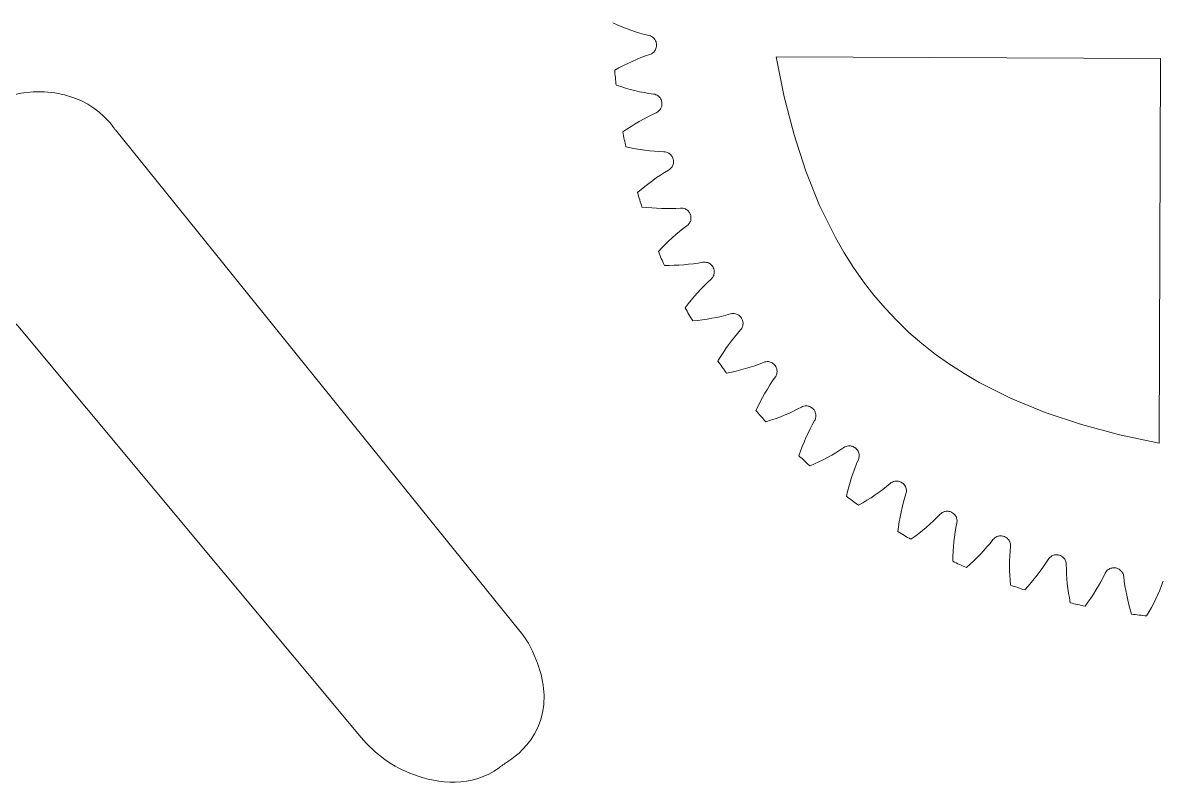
# Model space of a CAD drawing. Extents: x -181 to 448, y -465 to -8.
# Drawn here: x 133.4 to 323.8, y -464.6 to -336.9 of the extents above; entities that cross this region are included whole.
import ezdxf

# ---------------------------------------------------------------- set-up
doc = ezdxf.new("R2010")
doc.units = 0
doc.header["$MEASUREMENT"] = 0
doc.layers.add('Layer 1', color=7, linetype='Continuous')

# ---------------------------------------------------------------- blocks, each defined once
blk = doc.blocks.new('block 1122')
at = {"layer": 'Layer 1', "color": 7, "lineweight": 9, "true_color": 0xffffff}
blk.add_open_spline([(308.26, -433.69), (309.07, -433.88), (309.89, -434.07), (310.72, -434.24)], degree=3, dxfattribs=at)
blk = doc.blocks.new('block 1123')
at = {"layer": 'Layer 1', "color": 7, "lineweight": 9, "true_color": 0xffffff}
blk.add_open_spline([(318.5, -435.58), (319.33, -435.69), (320.17, -435.78), (321, -435.87)], degree=3, dxfattribs=at)
blk = doc.blocks.new('block 1302')
at = {"layer": 'Layer 1', "color": 7, "lineweight": 9, "true_color": 0xffffff}
blk.add_lwpolyline([(237.97, -339.04), (237.21, -338.84), (236.44, -338.63), (235.68, -338.39), (234.92, -338.13), (234.17, -337.85), (233.41, -337.55), (232.66, -337.23), (231.91, -336.9)], dxfattribs=at)
blk = doc.blocks.new('block 1303')
at = {"layer": 'Layer 1', "color": 7, "lineweight": 9, "true_color": 0xffffff}
blk.add_open_spline([(239.21, -340.54), (239.2, -340.33), (239.15, -340.12), (239.06, -339.93), (238.98, -339.74), (238.85, -339.57), (238.7, -339.43), (238.6, -339.33), (238.48, -339.25), (238.36, -339.18), (238.24, -339.12), (238.11, -339.07), (237.97, -339.04)], degree=3, knots=[0, 0, 0, 0, 1, 1, 1, 2, 2, 2, 3, 3, 3, 4, 4, 4, 4], dxfattribs=at)
blk = doc.blocks.new('block 1304')
at = {"layer": 'Layer 1', "color": 7, "lineweight": 9, "true_color": 0xffffff}
blk.add_open_spline([(239.21, -340.54), (239.21, -340.55), (239.21, -340.57), (239.21, -340.59)], degree=3, dxfattribs=at)
blk = doc.blocks.new('block 1305')
at = {"layer": 'Layer 1', "color": 7, "lineweight": 9, "true_color": 0xffffff}
blk.add_open_spline([(238.09, -342.18), (238.29, -342.12), (238.48, -342.02), (238.64, -341.88), (238.8, -341.75), (238.93, -341.58), (239.03, -341.4), (239.09, -341.27), (239.14, -341.14), (239.17, -341), (239.2, -340.87), (239.21, -340.73), (239.21, -340.59)], degree=3, knots=[0, 0, 0, 0, 1, 1, 1, 2, 2, 2, 3, 3, 3, 4, 4, 4, 4], dxfattribs=at)
blk = doc.blocks.new('block 1306')
at = {"layer": 'Layer 1', "color": 7, "lineweight": 9, "true_color": 0xffffff}
blk.add_lwpolyline([(238.09, -342.18), (237.35, -342.43), (236.6, -342.71), (235.86, -343.01), (235.13, -343.33), (234.4, -343.67), (233.67, -344.02), (232.94, -344.4), (232.22, -344.79)], dxfattribs=at)
blk = doc.blocks.new('block 1307')
at = {"layer": 'Layer 1', "color": 7, "lineweight": 9, "true_color": 0xffffff}
blk.add_open_spline([(232.22, -344.79), (232.29, -345.63), (232.37, -346.47), (232.45, -347.3)], degree=3, dxfattribs=at)
blk = doc.blocks.new('block 1308')
at = {"layer": 'Layer 1', "color": 7, "lineweight": 9, "true_color": 0xffffff}
blk.add_lwpolyline([(238.7, -348.79), (237.92, -348.68), (237.14, -348.55), (236.36, -348.39), (235.58, -348.21), (234.8, -348.01), (234.02, -347.79), (233.23, -347.55), (232.45, -347.3)], dxfattribs=at)
blk = doc.blocks.new('block 1309')
at = {"layer": 'Layer 1', "color": 7, "lineweight": 9, "true_color": 0xffffff}
blk.add_open_spline([(240.09, -350.15), (240.06, -349.95), (239.99, -349.75), (239.88, -349.57), (239.78, -349.39), (239.64, -349.23), (239.47, -349.11), (239.36, -349.02), (239.24, -348.95), (239.11, -348.9), (238.98, -348.85), (238.84, -348.81), (238.7, -348.79)], degree=3, knots=[0, 0, 0, 0, 1, 1, 1, 2, 2, 2, 3, 3, 3, 4, 4, 4, 4], dxfattribs=at)
blk = doc.blocks.new('block 1310')
at = {"layer": 'Layer 1', "color": 7, "lineweight": 9, "true_color": 0xffffff}
blk.add_open_spline([(240.09, -350.15), (240.09, -350.17), (240.1, -350.19), (240.1, -350.21)], degree=3, dxfattribs=at)
blk = doc.blocks.new('block 1311')
at = {"layer": 'Layer 1', "color": 7, "lineweight": 9, "true_color": 0xffffff}
blk.add_open_spline([(239.16, -351.91), (239.35, -351.82), (239.52, -351.7), (239.67, -351.55), (239.81, -351.4), (239.93, -351.22), (240, -351.03), (240.05, -350.9), (240.09, -350.76), (240.1, -350.62), (240.12, -350.49), (240.12, -350.35), (240.1, -350.21)], degree=3, knots=[0, 0, 0, 0, 1, 1, 1, 2, 2, 2, 3, 3, 3, 4, 4, 4, 4], dxfattribs=at)
blk = doc.blocks.new('block 1312')
at = {"layer": 'Layer 1', "color": 7, "lineweight": 9, "true_color": 0xffffff}
blk.add_lwpolyline([(239.16, -351.91), (238.44, -352.24), (237.73, -352.59), (237.03, -352.96), (236.33, -353.36), (235.63, -353.77), (234.95, -354.2), (234.27, -354.65), (233.59, -355.12)], dxfattribs=at)
blk = doc.blocks.new('block 1313')
at = {"layer": 'Layer 1', "color": 7, "lineweight": 9, "true_color": 0xffffff}
blk.add_open_spline([(233.59, -355.12), (233.74, -355.94), (233.91, -356.77), (234.08, -357.59)], degree=3, dxfattribs=at)
blk = doc.blocks.new('block 1314')
at = {"layer": 'Layer 1', "color": 7, "lineweight": 9, "true_color": 0xffffff}
blk.add_lwpolyline([(240.45, -358.42), (239.67, -358.39), (238.87, -358.34), (238.08, -358.26), (237.28, -358.16), (236.49, -358.05), (235.69, -357.91), (234.88, -357.76), (234.08, -357.59)], dxfattribs=at)
blk = doc.blocks.new('block 1315')
at = {"layer": 'Layer 1', "color": 7, "lineweight": 9, "true_color": 0xffffff}
blk.add_open_spline([(241.98, -359.63), (241.92, -359.43), (241.83, -359.24), (241.71, -359.07), (241.58, -358.9), (241.43, -358.76), (241.25, -358.65), (241.13, -358.58), (241, -358.52), (240.87, -358.48), (240.73, -358.44), (240.59, -358.42), (240.45, -358.42)], degree=3, knots=[0, 0, 0, 0, 1, 1, 1, 2, 2, 2, 3, 3, 3, 4, 4, 4, 4], dxfattribs=at)
blk = doc.blocks.new('block 1316')
at = {"layer": 'Layer 1', "color": 7, "lineweight": 9, "true_color": 0xffffff}
blk.add_open_spline([(241.98, -359.63), (241.98, -359.65), (241.98, -359.66), (241.99, -359.68)], degree=3, dxfattribs=at)
blk = doc.blocks.new('block 1317')
at = {"layer": 'Layer 1', "color": 7, "lineweight": 9, "true_color": 0xffffff}
blk.add_open_spline([(241.23, -361.47), (241.41, -361.37), (241.57, -361.23), (241.7, -361.06), (241.83, -360.9), (241.92, -360.71), (241.98, -360.51), (242.02, -360.37), (242.04, -360.23), (242.04, -360.09), (242.04, -359.95), (242.02, -359.81), (241.99, -359.68)], degree=3, knots=[0, 0, 0, 0, 1, 1, 1, 2, 2, 2, 3, 3, 3, 4, 4, 4, 4], dxfattribs=at)
blk = doc.blocks.new('block 1318')
at = {"layer": 'Layer 1', "color": 7, "lineweight": 9, "true_color": 0xffffff}
blk.add_lwpolyline([(241.23, -361.47), (240.55, -361.87), (239.88, -362.3), (239.22, -362.74), (238.57, -363.21), (237.92, -363.69), (237.28, -364.19), (236.65, -364.71), (236.03, -365.24)], dxfattribs=at)
blk = doc.blocks.new('block 1319')
at = {"layer": 'Layer 1', "color": 7, "lineweight": 9, "true_color": 0xffffff}
blk.add_open_spline([(236.03, -365.24), (236.27, -366.05), (236.52, -366.85), (236.78, -367.65)], degree=3, dxfattribs=at)
blk = doc.blocks.new('block 1320')
at = {"layer": 'Layer 1', "color": 7, "lineweight": 9, "true_color": 0xffffff}
blk.add_lwpolyline([(243.2, -367.81), (242.41, -367.86), (241.62, -367.89), (240.82, -367.9), (240.02, -367.89), (239.21, -367.85), (238.41, -367.8), (237.59, -367.74), (236.78, -367.65)], dxfattribs=at)
blk = doc.blocks.new('block 1321')
at = {"layer": 'Layer 1', "color": 7, "lineweight": 9, "true_color": 0xffffff}
blk.add_open_spline([(244.84, -368.85), (244.77, -368.66), (244.66, -368.48), (244.52, -368.32), (244.37, -368.17), (244.2, -368.04), (244.02, -367.96), (243.89, -367.9), (243.76, -367.85), (243.62, -367.83), (243.48, -367.8), (243.34, -367.8), (243.2, -367.81)], degree=3, knots=[0, 0, 0, 0, 1, 1, 1, 2, 2, 2, 3, 3, 3, 4, 4, 4, 4], dxfattribs=at)
blk = doc.blocks.new('block 1322')
at = {"layer": 'Layer 1', "color": 7, "lineweight": 9, "true_color": 0xffffff}
blk.add_open_spline([(244.84, -368.85), (244.85, -368.87), (244.85, -368.89), (244.86, -368.9)], degree=3, dxfattribs=at)
blk = doc.blocks.new('block 1323')
at = {"layer": 'Layer 1', "color": 7, "lineweight": 9, "true_color": 0xffffff}
blk.add_open_spline([(244.29, -370.76), (244.46, -370.64), (244.6, -370.49), (244.71, -370.31), (244.83, -370.13), (244.9, -369.93), (244.94, -369.73), (244.96, -369.59), (244.96, -369.45), (244.95, -369.31), (244.94, -369.17), (244.91, -369.03), (244.86, -368.9)], degree=3, knots=[0, 0, 0, 0, 1, 1, 1, 2, 2, 2, 3, 3, 3, 4, 4, 4, 4], dxfattribs=at)
blk = doc.blocks.new('block 1324')
at = {"layer": 'Layer 1', "color": 7, "lineweight": 9, "true_color": 0xffffff}
blk.add_lwpolyline([(244.29, -370.76), (243.66, -371.23), (243.04, -371.72), (242.42, -372.24), (241.82, -372.77), (241.23, -373.32), (240.65, -373.88), (240.08, -374.46), (239.51, -375.06)], dxfattribs=at)
blk = doc.blocks.new('block 1325')
at = {"layer": 'Layer 1', "color": 7, "lineweight": 9, "true_color": 0xffffff}
blk.add_open_spline([(239.51, -375.06), (239.83, -375.83), (240.17, -376.61), (240.51, -377.37)], degree=3, dxfattribs=at)
blk = doc.blocks.new('block 1326')
at = {"layer": 'Layer 1', "color": 7, "lineweight": 9, "true_color": 0xffffff}
blk.add_lwpolyline([(246.91, -376.86), (246.14, -377), (245.35, -377.11), (244.56, -377.2), (243.76, -377.27), (242.95, -377.32), (242.14, -377.36), (241.33, -377.37), (240.51, -377.37)], dxfattribs=at)
blk = doc.blocks.new('block 1327')
at = {"layer": 'Layer 1', "color": 7, "lineweight": 9, "true_color": 0xffffff}
blk.add_open_spline([(248.65, -377.73), (248.56, -377.54), (248.43, -377.37), (248.28, -377.23), (248.12, -377.1), (247.94, -376.99), (247.74, -376.92), (247.61, -376.88), (247.47, -376.85), (247.33, -376.84), (247.19, -376.83), (247.05, -376.83), (246.91, -376.86)], degree=3, knots=[0, 0, 0, 0, 1, 1, 1, 2, 2, 2, 3, 3, 3, 4, 4, 4, 4], dxfattribs=at)
blk = doc.blocks.new('block 1328')
at = {"layer": 'Layer 1', "color": 7, "lineweight": 9, "true_color": 0xffffff}
blk.add_open_spline([(248.65, -377.73), (248.66, -377.74), (248.67, -377.76), (248.68, -377.77)], degree=3, dxfattribs=at)
blk = doc.blocks.new('block 1329')
at = {"layer": 'Layer 1', "color": 7, "lineweight": 9, "true_color": 0xffffff}
blk.add_open_spline([(248.31, -379.68), (248.46, -379.54), (248.59, -379.38), (248.68, -379.19), (248.77, -379), (248.83, -378.8), (248.84, -378.59), (248.85, -378.45), (248.84, -378.31), (248.81, -378.17), (248.78, -378.03), (248.74, -377.9), (248.68, -377.77)], degree=3, knots=[0, 0, 0, 0, 1, 1, 1, 2, 2, 2, 3, 3, 3, 4, 4, 4, 4], dxfattribs=at)
blk = doc.blocks.new('block 1330')
at = {"layer": 'Layer 1', "color": 7, "lineweight": 9, "true_color": 0xffffff}
blk.add_lwpolyline([(248.31, -379.68), (247.73, -380.22), (247.16, -380.77), (246.6, -381.35), (246.06, -381.94), (245.53, -382.54), (245.01, -383.17), (244.5, -383.8), (244, -384.45)], dxfattribs=at)
blk = doc.blocks.new('block 1331')
at = {"layer": 'Layer 1', "color": 7, "lineweight": 9, "true_color": 0xffffff}
blk.add_open_spline([(244, -384.45), (244.4, -385.19), (244.82, -385.93), (245.24, -386.65)], degree=3, dxfattribs=at)
blk = doc.blocks.new('block 1332')
at = {"layer": 'Layer 1', "color": 7, "lineweight": 9, "true_color": 0xffffff}
blk.add_lwpolyline([(251.55, -385.48), (250.79, -385.69), (250.02, -385.88), (249.25, -386.06), (248.46, -386.21), (247.66, -386.35), (246.86, -386.47), (246.05, -386.57), (245.24, -386.65)], dxfattribs=at)
blk = doc.blocks.new('block 1333')
at = {"layer": 'Layer 1', "color": 7, "lineweight": 9, "true_color": 0xffffff}
blk.add_open_spline([(253.37, -386.16), (253.26, -385.98), (253.12, -385.83), (252.95, -385.7), (252.78, -385.58), (252.58, -385.5), (252.38, -385.45), (252.24, -385.42), (252.1, -385.4), (251.96, -385.41), (251.82, -385.41), (251.69, -385.43), (251.55, -385.48)], degree=3, knots=[0, 0, 0, 0, 1, 1, 1, 2, 2, 2, 3, 3, 3, 4, 4, 4, 4], dxfattribs=at)
blk = doc.blocks.new('block 1334')
at = {"layer": 'Layer 1', "color": 7, "lineweight": 9, "true_color": 0xffffff}
blk.add_open_spline([(253.37, -386.16), (253.38, -386.17), (253.39, -386.18), (253.4, -386.2)], degree=3, dxfattribs=at)
blk = doc.blocks.new('block 1335')
at = {"layer": 'Layer 1', "color": 7, "lineweight": 9, "true_color": 0xffffff}
blk.add_open_spline([(253.23, -388.14), (253.37, -387.98), (253.48, -387.8), (253.55, -387.6), (253.62, -387.41), (253.66, -387.2), (253.65, -386.99), (253.64, -386.85), (253.62, -386.71), (253.58, -386.58), (253.53, -386.45), (253.48, -386.32), (253.4, -386.2)], degree=3, knots=[0, 0, 0, 0, 1, 1, 1, 2, 2, 2, 3, 3, 3, 4, 4, 4, 4], dxfattribs=at)
blk = doc.blocks.new('block 1336')
at = {"layer": 'Layer 1', "color": 7, "lineweight": 9, "true_color": 0xffffff}
blk.add_lwpolyline([(253.23, -388.14), (252.71, -388.73), (252.21, -389.34), (251.71, -389.97), (251.24, -390.61), (250.77, -391.27), (250.32, -391.95), (249.88, -392.63), (249.45, -393.33)], dxfattribs=at)
blk = doc.blocks.new('block 1337')
at = {"layer": 'Layer 1', "color": 7, "lineweight": 9, "true_color": 0xffffff}
blk.add_open_spline([(249.45, -393.33), (249.93, -394.02), (250.41, -394.71), (250.91, -395.39)], degree=3, dxfattribs=at)
blk = doc.blocks.new('block 1338')
at = {"layer": 'Layer 1', "color": 7, "lineweight": 9, "true_color": 0xffffff}
blk.add_lwpolyline([(257.07, -393.56), (256.33, -393.85), (255.59, -394.12), (254.83, -394.38), (254.07, -394.61), (253.29, -394.83), (252.5, -395.03), (251.71, -395.22), (250.91, -395.39)], dxfattribs=at)
blk = doc.blocks.new('block 1339')
at = {"layer": 'Layer 1', "color": 7, "lineweight": 9, "true_color": 0xffffff}
blk.add_open_spline([(258.95, -394.04), (258.82, -393.88), (258.66, -393.74), (258.48, -393.64), (258.29, -393.54), (258.09, -393.47), (257.89, -393.44), (257.75, -393.43), (257.61, -393.43), (257.47, -393.45), (257.33, -393.47), (257.19, -393.5), (257.07, -393.56)], degree=3, knots=[0, 0, 0, 0, 1, 1, 1, 2, 2, 2, 3, 3, 3, 4, 4, 4, 4], dxfattribs=at)
blk = doc.blocks.new('block 1340')
at = {"layer": 'Layer 1', "color": 7, "lineweight": 9, "true_color": 0xffffff}
blk.add_open_spline([(258.95, -394.04), (258.96, -394.06), (258.97, -394.07), (258.98, -394.08)], degree=3, dxfattribs=at)
blk = doc.blocks.new('block 1341')
at = {"layer": 'Layer 1', "color": 7, "lineweight": 9, "true_color": 0xffffff}
blk.add_open_spline([(259.01, -396.03), (259.14, -395.86), (259.23, -395.67), (259.28, -395.47), (259.33, -395.26), (259.34, -395.05), (259.31, -394.85), (259.29, -394.71), (259.25, -394.57), (259.19, -394.44), (259.14, -394.32), (259.07, -394.19), (258.98, -394.08)], degree=3, knots=[0, 0, 0, 0, 1, 1, 1, 2, 2, 2, 3, 3, 3, 4, 4, 4, 4], dxfattribs=at)
blk = doc.blocks.new('block 1342')
at = {"layer": 'Layer 1', "color": 7, "lineweight": 9, "true_color": 0xffffff}
blk.add_lwpolyline([(259.01, -396.03), (258.56, -396.67), (258.12, -397.33), (257.7, -398.01), (257.29, -398.7), (256.9, -399.4), (256.52, -400.12), (256.15, -400.85), (255.8, -401.59)], dxfattribs=at)
blk = doc.blocks.new('block 1343')
at = {"layer": 'Layer 1', "color": 7, "lineweight": 9, "true_color": 0xffffff}
blk.add_open_spline([(255.8, -401.59), (256.34, -402.23), (256.9, -402.86), (257.46, -403.49)], degree=3, dxfattribs=at)
blk = doc.blocks.new('block 1344')
at = {"layer": 'Layer 1', "color": 7, "lineweight": 9, "true_color": 0xffffff}
blk.add_lwpolyline([(263.39, -401.02), (262.7, -401.39), (261.98, -401.74), (261.26, -402.07), (260.52, -402.38), (259.77, -402.68), (259.01, -402.96), (258.24, -403.23), (257.46, -403.49)], dxfattribs=at)
blk = doc.blocks.new('block 1345')
at = {"layer": 'Layer 1', "color": 7, "lineweight": 9, "true_color": 0xffffff}
blk.add_open_spline([(265.32, -401.31), (265.17, -401.16), (265, -401.04), (264.8, -400.95), (264.61, -400.87), (264.41, -400.82), (264.2, -400.82), (264.06, -400.82), (263.92, -400.83), (263.78, -400.87), (263.65, -400.9), (263.52, -400.95), (263.39, -401.02)], degree=3, knots=[0, 0, 0, 0, 1, 1, 1, 2, 2, 2, 3, 3, 3, 4, 4, 4, 4], dxfattribs=at)
blk = doc.blocks.new('block 1346')
at = {"layer": 'Layer 1', "color": 7, "lineweight": 9, "true_color": 0xffffff}
blk.add_open_spline([(265.32, -401.31), (265.33, -401.32), (265.34, -401.33), (265.35, -401.34)], degree=3, dxfattribs=at)
blk = doc.blocks.new('block 1347')
at = {"layer": 'Layer 1', "color": 7, "lineweight": 9, "true_color": 0xffffff}
blk.add_open_spline([(265.59, -403.27), (265.7, -403.09), (265.76, -402.89), (265.79, -402.69), (265.82, -402.48), (265.81, -402.27), (265.76, -402.07), (265.72, -401.93), (265.67, -401.8), (265.6, -401.68), (265.53, -401.56), (265.45, -401.44), (265.35, -401.34)], degree=3, knots=[0, 0, 0, 0, 1, 1, 1, 2, 2, 2, 3, 3, 3, 4, 4, 4, 4], dxfattribs=at)
blk = doc.blocks.new('block 1348')
at = {"layer": 'Layer 1', "color": 7, "lineweight": 9, "true_color": 0xffffff}
blk.add_lwpolyline([(265.59, -403.27), (265.2, -403.96), (264.84, -404.66), (264.49, -405.38), (264.15, -406.11), (263.84, -406.85), (263.53, -407.6), (263.25, -408.37), (262.97, -409.14)], dxfattribs=at)
blk = doc.blocks.new('block 1349')
at = {"layer": 'Layer 1', "color": 7, "lineweight": 9, "true_color": 0xffffff}
blk.add_open_spline([(262.97, -409.14), (263.58, -409.72), (264.2, -410.29), (264.83, -410.85)], degree=3, dxfattribs=at)
blk = doc.blocks.new('block 1350')
at = {"layer": 'Layer 1', "color": 7, "lineweight": 9, "true_color": 0xffffff}
blk.add_lwpolyline([(270.47, -407.78), (269.81, -408.22), (269.14, -408.64), (268.45, -409.04), (267.75, -409.43), (267.04, -409.81), (266.31, -410.17), (265.57, -410.52), (264.83, -410.85)], dxfattribs=at)
blk = doc.blocks.new('block 1351')
at = {"layer": 'Layer 1', "color": 7, "lineweight": 9, "true_color": 0xffffff}
blk.add_open_spline([(272.41, -407.86), (272.25, -407.73), (272.06, -407.63), (271.86, -407.56), (271.66, -407.5), (271.45, -407.48), (271.25, -407.5), (271.11, -407.51), (270.97, -407.54), (270.84, -407.59), (270.71, -407.63), (270.58, -407.7), (270.47, -407.78)], degree=3, knots=[0, 0, 0, 0, 1, 1, 1, 2, 2, 2, 3, 3, 3, 4, 4, 4, 4], dxfattribs=at)
blk = doc.blocks.new('block 1352')
at = {"layer": 'Layer 1', "color": 7, "lineweight": 9, "true_color": 0xffffff}
blk.add_open_spline([(272.41, -407.86), (272.42, -407.87), (272.44, -407.88), (272.45, -407.9)], degree=3, dxfattribs=at)
blk = doc.blocks.new('block 1353')
at = {"layer": 'Layer 1', "color": 7, "lineweight": 9, "true_color": 0xffffff}
blk.add_open_spline([(272.89, -409.79), (272.97, -409.6), (273.02, -409.39), (273.03, -409.18), (273.04, -408.98), (273, -408.77), (272.93, -408.57), (272.88, -408.44), (272.81, -408.32), (272.73, -408.2), (272.65, -408.09), (272.56, -407.99), (272.45, -407.9)], degree=3, knots=[0, 0, 0, 0, 1, 1, 1, 2, 2, 2, 3, 3, 3, 4, 4, 4, 4], dxfattribs=at)
blk = doc.blocks.new('block 1354')
at = {"layer": 'Layer 1', "color": 7, "lineweight": 9, "true_color": 0xffffff}
blk.add_lwpolyline([(272.89, -409.79), (272.58, -410.51), (272.28, -411.25), (272.01, -412), (271.75, -412.76), (271.52, -413.53), (271.29, -414.31), (271.09, -415.1), (270.9, -415.9)], dxfattribs=at)
blk = doc.blocks.new('block 1355')
at = {"layer": 'Layer 1', "color": 7, "lineweight": 9, "true_color": 0xffffff}
blk.add_open_spline([(270.9, -415.9), (271.56, -416.41), (272.24, -416.91), (272.92, -417.41)], degree=3, dxfattribs=at)
blk = doc.blocks.new('block 1356')
at = {"layer": 'Layer 1', "color": 7, "lineweight": 9, "true_color": 0xffffff}
blk.add_lwpolyline([(278.21, -413.76), (277.6, -414.27), (276.98, -414.76), (276.34, -415.23), (275.68, -415.69), (275.01, -416.14), (274.33, -416.57), (273.63, -417), (272.92, -417.41)], dxfattribs=at)
blk = doc.blocks.new('block 1357')
at = {"layer": 'Layer 1', "color": 7, "lineweight": 9, "true_color": 0xffffff}
blk.add_open_spline([(280.15, -413.64), (279.97, -413.53), (279.78, -413.44), (279.58, -413.4), (279.37, -413.36), (279.16, -413.36), (278.95, -413.4), (278.82, -413.43), (278.68, -413.47), (278.56, -413.53), (278.43, -413.59), (278.31, -413.67), (278.21, -413.76)], degree=3, knots=[0, 0, 0, 0, 1, 1, 1, 2, 2, 2, 3, 3, 3, 4, 4, 4, 4], dxfattribs=at)
blk = doc.blocks.new('block 1358')
at = {"layer": 'Layer 1', "color": 7, "lineweight": 9, "true_color": 0xffffff}
blk.add_open_spline([(280.15, -413.64), (280.16, -413.65), (280.18, -413.66), (280.19, -413.67)], degree=3, dxfattribs=at)
blk = doc.blocks.new('block 1359')
at = {"layer": 'Layer 1', "color": 7, "lineweight": 9, "true_color": 0xffffff}
blk.add_open_spline([(280.83, -415.51), (280.89, -415.31), (280.92, -415.1), (280.9, -414.89), (280.89, -414.68), (280.83, -414.48), (280.74, -414.29), (280.68, -414.17), (280.6, -414.05), (280.51, -413.95), (280.41, -413.84), (280.31, -413.75), (280.19, -413.67)], degree=3, knots=[0, 0, 0, 0, 1, 1, 1, 2, 2, 2, 3, 3, 3, 4, 4, 4, 4], dxfattribs=at)
blk = doc.blocks.new('block 1360')
at = {"layer": 'Layer 1', "color": 7, "lineweight": 9, "true_color": 0xffffff}
blk.add_lwpolyline([(280.83, -415.51), (280.59, -416.26), (280.38, -417.03), (280.18, -417.8), (280.01, -418.58), (279.85, -419.37), (279.71, -420.17), (279.59, -420.98), (279.49, -421.79)], dxfattribs=at)
blk = doc.blocks.new('block 1361')
at = {"layer": 'Layer 1', "color": 7, "lineweight": 9, "true_color": 0xffffff}
blk.add_open_spline([(279.49, -421.79), (280.2, -422.23), (280.93, -422.66), (281.65, -423.08)], degree=3, dxfattribs=at)
blk = doc.blocks.new('block 1362')
at = {"layer": 'Layer 1', "color": 7, "lineweight": 9, "true_color": 0xffffff}
blk.add_lwpolyline([(286.53, -418.9), (285.98, -419.47), (285.41, -420.02), (284.83, -420.56), (284.22, -421.09), (283.6, -421.6), (282.97, -422.11), (282.32, -422.6), (281.65, -423.08)], dxfattribs=at)
blk = doc.blocks.new('block 1363')
at = {"layer": 'Layer 1', "color": 7, "lineweight": 9, "true_color": 0xffffff}
blk.add_open_spline([(288.45, -418.58), (288.27, -418.48), (288.06, -418.42), (287.85, -418.4), (287.65, -418.38), (287.44, -418.4), (287.24, -418.46), (287.1, -418.51), (286.98, -418.56), (286.86, -418.64), (286.74, -418.71), (286.63, -418.8), (286.53, -418.9)], degree=3, knots=[0, 0, 0, 0, 1, 1, 1, 2, 2, 2, 3, 3, 3, 4, 4, 4, 4], dxfattribs=at)
blk = doc.blocks.new('block 1364')
at = {"layer": 'Layer 1', "color": 7, "lineweight": 9, "true_color": 0xffffff}
blk.add_open_spline([(288.45, -418.58), (288.47, -418.59), (288.48, -418.6), (288.5, -418.6)], degree=3, dxfattribs=at)
blk = doc.blocks.new('block 1365')
at = {"layer": 'Layer 1', "color": 7, "lineweight": 9, "true_color": 0xffffff}
blk.add_open_spline([(289.32, -420.37), (289.36, -420.16), (289.37, -419.95), (289.33, -419.75), (289.29, -419.54), (289.22, -419.34), (289.11, -419.17), (289.03, -419.05), (288.94, -418.94), (288.84, -418.85), (288.74, -418.75), (288.62, -418.67), (288.5, -418.6)], degree=3, knots=[0, 0, 0, 0, 1, 1, 1, 2, 2, 2, 3, 3, 3, 4, 4, 4, 4], dxfattribs=at)
blk = doc.blocks.new('block 1366')
at = {"layer": 'Layer 1', "color": 7, "lineweight": 9, "true_color": 0xffffff}
blk.add_lwpolyline([(289.32, -420.37), (289.16, -421.14), (289.03, -421.92), (288.92, -422.71), (288.83, -423.51), (288.76, -424.31), (288.7, -425.12), (288.66, -425.94), (288.64, -426.76)], dxfattribs=at)
blk = doc.blocks.new('block 1367')
at = {"layer": 'Layer 1', "color": 7, "lineweight": 9, "true_color": 0xffffff}
blk.add_open_spline([(288.64, -426.76), (289.4, -427.12), (290.16, -427.47), (290.93, -427.81)], degree=3, dxfattribs=at)
blk = doc.blocks.new('block 1368')
at = {"layer": 'Layer 1', "color": 7, "lineweight": 9, "true_color": 0xffffff}
blk.add_lwpolyline([(295.35, -423.14), (294.86, -423.76), (294.35, -424.37), (293.83, -424.97), (293.28, -425.56), (292.72, -426.14), (292.14, -426.7), (291.54, -427.26), (290.93, -427.81)], dxfattribs=at)
blk = doc.blocks.new('block 1369')
at = {"layer": 'Layer 1', "color": 7, "lineweight": 9, "true_color": 0xffffff}
blk.add_open_spline([(297.22, -422.62), (297.03, -422.55), (296.82, -422.51), (296.61, -422.51), (296.4, -422.51), (296.2, -422.55), (296, -422.64), (295.87, -422.69), (295.75, -422.76), (295.64, -422.85), (295.53, -422.93), (295.43, -423.03), (295.35, -423.14)], degree=3, knots=[0, 0, 0, 0, 1, 1, 1, 2, 2, 2, 3, 3, 3, 4, 4, 4, 4], dxfattribs=at)
blk = doc.blocks.new('block 1370')
at = {"layer": 'Layer 1', "color": 7, "lineweight": 9, "true_color": 0xffffff}
blk.add_open_spline([(297.22, -422.62), (297.24, -422.63), (297.25, -422.64), (297.27, -422.64)], degree=3, dxfattribs=at)
blk = doc.blocks.new('block 1371')
at = {"layer": 'Layer 1', "color": 7, "lineweight": 9, "true_color": 0xffffff}
blk.add_open_spline([(298.27, -424.31), (298.3, -424.1), (298.28, -423.89), (298.22, -423.69), (298.16, -423.49), (298.07, -423.3), (297.94, -423.14), (297.85, -423.03), (297.75, -422.93), (297.64, -422.85), (297.52, -422.76), (297.4, -422.7), (297.27, -422.64)], degree=3, knots=[0, 0, 0, 0, 1, 1, 1, 2, 2, 2, 3, 3, 3, 4, 4, 4, 4], dxfattribs=at)
blk = doc.blocks.new('block 1372')
at = {"layer": 'Layer 1', "color": 7, "lineweight": 9, "true_color": 0xffffff}
blk.add_lwpolyline([(298.27, -424.31), (298.2, -425.09), (298.15, -425.89), (298.12, -426.68), (298.11, -427.49), (298.12, -428.29), (298.15, -429.1), (298.2, -429.92), (298.27, -430.73)], dxfattribs=at)
blk = doc.blocks.new('block 1373')
at = {"layer": 'Layer 1', "color": 7, "lineweight": 9, "true_color": 0xffffff}
blk.add_open_spline([(298.27, -430.73), (299.06, -431.01), (299.86, -431.28), (300.66, -431.54)], degree=3, dxfattribs=at)
blk = doc.blocks.new('block 1374')
at = {"layer": 'Layer 1', "color": 7, "lineweight": 9, "true_color": 0xffffff}
blk.add_lwpolyline([(304.56, -426.44), (304.14, -427.11), (303.7, -427.77), (303.24, -428.42), (302.75, -429.06), (302.25, -429.69), (301.74, -430.32), (301.2, -430.93), (300.66, -431.54)], dxfattribs=at)
blk = doc.blocks.new('block 1375')
at = {"layer": 'Layer 1', "color": 7, "lineweight": 9, "true_color": 0xffffff}
blk.add_open_spline([(306.37, -425.73), (306.17, -425.67), (305.96, -425.66), (305.75, -425.68), (305.54, -425.7), (305.34, -425.77), (305.16, -425.87), (305.04, -425.94), (304.92, -426.02), (304.82, -426.12), (304.72, -426.21), (304.63, -426.32), (304.56, -426.44)], degree=3, knots=[0, 0, 0, 0, 1, 1, 1, 2, 2, 2, 3, 3, 3, 4, 4, 4, 4], dxfattribs=at)
blk = doc.blocks.new('block 1376')
at = {"layer": 'Layer 1', "color": 7, "lineweight": 9, "true_color": 0xffffff}
blk.add_open_spline([(306.37, -425.73), (306.39, -425.73), (306.4, -425.74), (306.42, -425.74)], degree=3, dxfattribs=at)
blk = doc.blocks.new('block 1377')
at = {"layer": 'Layer 1', "color": 7, "lineweight": 9, "true_color": 0xffffff}
blk.add_open_spline([(307.59, -427.3), (307.59, -427.09), (307.55, -426.88), (307.47, -426.69), (307.39, -426.49), (307.28, -426.32), (307.13, -426.17), (307.03, -426.07), (306.92, -425.98), (306.8, -425.91), (306.68, -425.84), (306.55, -425.78), (306.42, -425.74)], degree=3, knots=[0, 0, 0, 0, 1, 1, 1, 2, 2, 2, 3, 3, 3, 4, 4, 4, 4], dxfattribs=at)
blk = doc.blocks.new('block 1378')
at = {"layer": 'Layer 1', "color": 7, "lineweight": 9, "true_color": 0xffffff}
blk.add_lwpolyline([(307.59, -427.3), (307.6, -428.08), (307.63, -428.88), (307.69, -429.67), (307.76, -430.47), (307.86, -431.27), (307.97, -432.07), (308.11, -432.88), (308.26, -433.69)], dxfattribs=at)
blk = doc.blocks.new('block 1379')
at = {"layer": 'Layer 1', "color": 7, "lineweight": 9, "true_color": 0xffffff}
blk.add_lwpolyline([(314.07, -428.76), (313.72, -429.47), (313.35, -430.17), (312.96, -430.86), (312.54, -431.55), (312.11, -432.23), (311.66, -432.91), (311.2, -433.58), (310.72, -434.24)], dxfattribs=at)
blk = doc.blocks.new('block 1380')
at = {"layer": 'Layer 1', "color": 7, "lineweight": 9, "true_color": 0xffffff}
blk.add_open_spline([(315.79, -427.86), (315.58, -427.83), (315.37, -427.83), (315.17, -427.88), (314.96, -427.92), (314.77, -428.01), (314.6, -428.13), (314.49, -428.21), (314.38, -428.3), (314.29, -428.41), (314.2, -428.51), (314.13, -428.63), (314.07, -428.76)], degree=3, knots=[0, 0, 0, 0, 1, 1, 1, 2, 2, 2, 3, 3, 3, 4, 4, 4, 4], dxfattribs=at)
blk = doc.blocks.new('block 1381')
at = {"layer": 'Layer 1', "color": 7, "lineweight": 9, "true_color": 0xffffff}
blk.add_open_spline([(315.79, -427.86), (315.81, -427.86), (315.82, -427.87), (315.84, -427.87)], degree=3, dxfattribs=at)
blk = doc.blocks.new('block 1382')
at = {"layer": 'Layer 1', "color": 7, "lineweight": 9, "true_color": 0xffffff}
blk.add_open_spline([(317.17, -429.29), (317.15, -429.08), (317.09, -428.88), (316.99, -428.7), (316.89, -428.51), (316.76, -428.35), (316.59, -428.22), (316.49, -428.13), (316.37, -428.05), (316.24, -427.99), (316.11, -427.93), (315.98, -427.89), (315.84, -427.87)], degree=3, knots=[0, 0, 0, 0, 1, 1, 1, 2, 2, 2, 3, 3, 3, 4, 4, 4, 4], dxfattribs=at)
blk = doc.blocks.new('block 1383')
at = {"layer": 'Layer 1', "color": 7, "lineweight": 9, "true_color": 0xffffff}
blk.add_lwpolyline([(317.17, -429.29), (317.26, -430.07), (317.37, -430.86), (317.51, -431.64), (317.67, -432.43), (317.85, -433.22), (318.05, -434), (318.27, -434.79), (318.5, -435.58)], dxfattribs=at)
blk = doc.blocks.new('block 1384')
at = {"layer": 'Layer 1', "color": 7, "lineweight": 9, "true_color": 0xffffff}
blk.add_lwpolyline([(323.76, -430.07), (323.49, -430.81), (323.19, -431.55), (322.88, -432.28), (322.54, -433.01), (322.18, -433.73), (321.81, -434.45), (321.41, -435.16), (321, -435.87)], dxfattribs=at)
blk = doc.blocks.new('block 1488')
at = {"layer": 'Layer 1', "color": 7, "lineweight": 9, "true_color": 0xffffff}
blk.add_lwpolyline([(323.11, -407.02), (316.46, -405.63), (310.12, -403.94), (304.09, -401.93), (298.4, -399.58), (293.06, -396.9), (290.52, -395.42), (288.08, -393.85), (285.73, -392.18), (283.48, -390.42), (281.33, -388.55), (279.29, -386.59), (277.34, -384.53), (275.49, -382.36), (273.74, -380.1), (272.09, -377.74), (270.54, -375.29), (269.08, -372.74), (266.43, -367.37), (264.13, -361.66), (262.16, -355.62), (260.51, -349.26), (259.17, -342.6)], dxfattribs=at)
blk = doc.blocks.new('block 1489')
at = {"layer": 'Layer 1', "color": 7, "lineweight": 9, "true_color": 0xffffff}
blk.add_lwpolyline([(259.17, -342.6), (323.33, -342.86)], dxfattribs=at)
blk = doc.blocks.new('block 1490')
at = {"layer": 'Layer 1', "color": 7, "lineweight": 9, "true_color": 0xffffff}
blk.add_lwpolyline([(323.33, -342.86), (323.11, -407.02)], dxfattribs=at)
blk = doc.blocks.new('block 1121')
at = {"layer": 'Layer 1'}
for name in ['block 1302', 'block 1303', 'block 1305', 'block 1304', 'block 1306', 'block 1488', 'block 1489', 'block 1490', 'block 1307', 'block 1308', 'block 1309', 'block 1310', 'block 1312', 'block 1311', 'block 1313', 'block 1314', 'block 1315', 'block 1317', 'block 1316', 'block 1318', 'block 1319', 'block 1320', 'block 1321', 'block 1323', 'block 1322', 'block 1324', 'block 1325', 'block 1326', 'block 1327', 'block 1329', 'block 1328', 'block 1330', 'block 1331', 'block 1332', 'block 1333', 'block 1335', 'block 1334', 'block 1336', 'block 1337', 'block 1338', 'block 1339', 'block 1340', 'block 1341', 'block 1342', 'block 1344', 'block 1345', 'block 1346', 'block 1347', 'block 1343', 'block 1348', 'block 1349', 'block 1350', 'block 1351', 'block 1352', 'block 1353', 'block 1354', 'block 1356', 'block 1357', 'block 1358', 'block 1359', 'block 1355', 'block 1360', 'block 1363', 'block 1364', 'block 1365', 'block 1362', 'block 1366', 'block 1361', 'block 1368', 'block 1369', 'block 1370', 'block 1371', 'block 1372', 'block 1375', 'block 1376', 'block 1377', 'block 1367', 'block 1374', 'block 1378', 'block 1380', 'block 1381', 'block 1382', 'block 1379', 'block 1383', 'block 1384', 'block 1373', 'block 1122', 'block 1123']:
    blk.add_blockref(name, (0, 0), dxfattribs=at)

msp = doc.modelspace()

# ---------------------------------------------------------------- linework, layer by layer
at = {"layer": 'Layer 1', "color": 7, "lineweight": 9, "true_color": 0xffffff}
msp.add_open_spline([(-165.08, -421.72), (-165.08, -421.72), (-85.66, -401.66), (-85.66, -401.66), (-79.96, -400.22), (-75.46, -395.85), (-73.85, -390.19), (-73.85, -390.19), (-50.62, -308.34), (-50.62, -308.34), (-49.14, -303.12), (-45.38, -298.76), (-40.3, -296.86), (-36.06, -295.27), (-30.82, -295.24), (-25.75, -300.37), (-22.27, -303.89), (-20.95, -309.01), (-22.22, -313.8), (-22.22, -313.8), (-39.86, -380.49), (-39.86, -380.49), (-40.02, -381.08), (-40.8, -383.74), (-40.96, -384.33), (-42.54, -390.35), (-39.61, -391.68), (-32.06, -390.35), (-30.21, -390.03), (-26.67, -388.87), (-24.8, -388.38), (-24.8, -388.38), (30.21, -373.94), (30.21, -373.94), (33.55, -373.06), (36.14, -370.44), (36.98, -367.09), (36.98, -367.09), (55.76, -291.71), (55.76, -291.71), (55.78, -291.61), (55.82, -291.51), (55.85, -291.41), (60.84, -278.44), (73.24, -281.67), (73.24, -281.67), (77.47, -282.07), (80.3, -285.09), (82.05, -287.96), (83.75, -290.76), (84.27, -294.12), (83.58, -297.32), (83.58, -297.32), (72.46, -349.09), (72.46, -349.09), (69.07, -362.89), (77.92, -361.07), (77.92, -361.07), (77.92, -361.07), (128.3, -349.9), (128.3, -349.9), (128.38, -349.88), (128.47, -349.86), (128.54, -349.83), (141.59, -345.27), (147.68, -353.04), (148.6, -354.37), (148.7, -354.51), (148.8, -354.65), (148.91, -354.78), (148.91, -354.78), (216.41, -438.39), (216.41, -438.39), (217.24, -439.42), (217.96, -440.54), (218.52, -441.74), (223.77, -452.9), (216.93, -458.52), (214.56, -460.06), (214.03, -460.41), (213.51, -460.78), (212.99, -461.16), (208.32, -464.62), (202.8, -463.84), (198.66, -462.35), (195.24, -461.12), (192.25, -458.94), (189.92, -456.16), (189.92, -456.16), (132.6, -387.47), (132.6, -387.47), (130.68, -385.17), (127.62, -384.16), (124.71, -384.86), (124.71, -384.86), (-161.74, -454.24), (-161.74, -454.24), (-161.8, -454.25), (-161.86, -454.27), (-161.93, -454.27), (-163.05, -454.44), (-173.58, -455.68), (-176.24, -443.39), (-176.34, -442.91), (-176.46, -442.43), (-176.61, -441.97), (-177.59, -439.03), (-181.02, -425.76), (-165.08, -421.72)], degree=3, knots=[0, 0, 0, 0, 1, 1, 1, 2, 2, 2, 3, 3, 3, 4, 4, 4, 5, 5, 5, 6, 6, 6, 7, 7, 7, 8, 8, 8, 9, 9, 9, 10, 10, 10, 11, 11, 11, 12, 12, 12, 13, 13, 13, 14, 14, 14, 15, 15, 15, 16, 16, 16, 17, 17, 17, 18, 18, 18, 19, 19, 19, 20, 20, 20, 21, 21, 21, 22, 22, 22, 23, 23, 23, 24, 24, 24, 25, 25, 25, 26, 26, 26, 27, 27, 27, 28, 28, 28, 29, 29, 29, 30, 30, 30, 31, 31, 31, 32, 32, 32, 33, 33, 33, 34, 34, 34, 35, 35, 35, 36, 36, 36, 36], dxfattribs=at)

# ---------------------------------------------------------------- block references
at = {"layer": 'Layer 1'}
msp.add_blockref('block 1121', (0, 0), dxfattribs=at)

doc.saveas('drawing.dxf')
